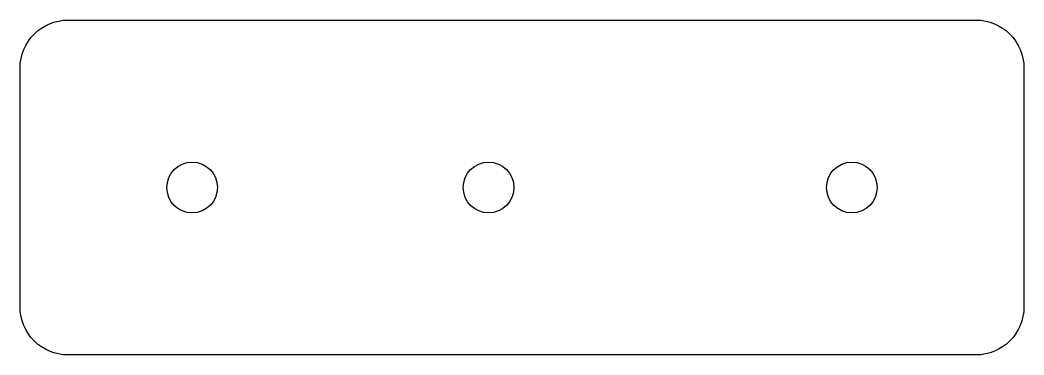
# Model space of a CAD drawing. Header units: millimetres. Extents: x -105 to 0, y -35 to 0.
import ezdxf

# ---------------------------------------------------------------- set-up
doc = ezdxf.new("R2010")
doc.units = ezdxf.units.MM
doc.layers.get('0').update_dxf_attribs({"linetype": 'CONTINUOUS'})

msp = doc.modelspace()

# ---------------------------------------------------------------- linework, layer by layer
msp.add_lwpolyline([(0, -30, -0.414214), (-5, -35), (-100, -35, -0.414214), (-105, -30), (-105, -5, -0.414214), (-100, 0), (-5, 0, -0.414214), (0, -5)], format="xyb", close=True)
for centre in [(-87, -17.5), (-56, -17.5), (-18, -17.5)]:
    msp.add_circle(centre, 2.65)

doc.saveas('drawing.dxf')
